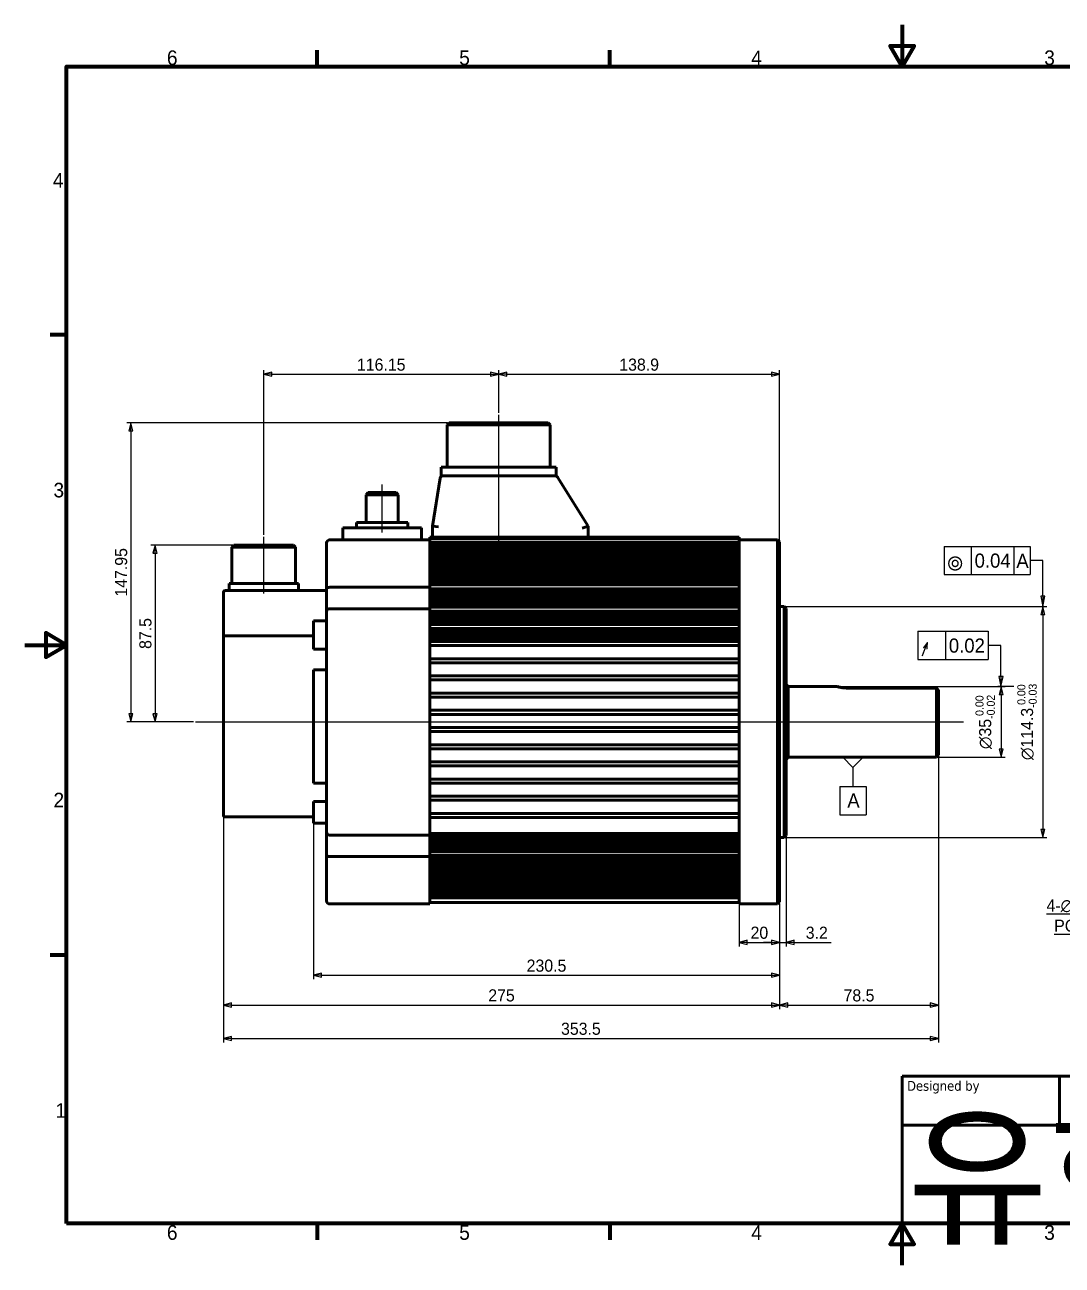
# Model space of a CAD drawing. Header units: millimetres. Extents: x 1 to 2404, y -168 to 621.
# Drawn here: x 1 to 514, y 8 to 621 of the extents above; entities that cross this region are included whole.
import ezdxf
from ezdxf.enums import TextEntityAlignment as Align

# ---------------------------------------------------------------- set-up
doc = ezdxf.new("R2018")
doc.units = ezdxf.units.MM
doc.header["$LTSCALE"] = 2
doc.layers.get('0').update_dxf_attribs({"lineweight": 25})
for name, color, linetype, lineweight in [('경계(ISO)', 7, 'Continuous', 70), ('외형선(ISO)', 7, 'Continuous', 50), ('제목(ISO)', 7, 'Continuous', 50)]:
    doc.layers.add(name, color=color, linetype=linetype, lineweight=lineweight)
for name, color, linetype, lineweight, true_color in [('기호(ISO)', 1, 'Continuous', 25, 0xff0000), ('중심선(ISO)', 1, 'Continuous', 25, 0xff0000), ('치수(ISO)', 1, 'Continuous', 25, 0xff0000)]:
    doc.layers.add(name, color=color, linetype=linetype, lineweight=lineweight, true_color=true_color)
doc.styles.get("Standard").update_dxf_attribs({"font": ''})
doc.styles.add('레이블 문자 (JIS)', font='')
doc.styles.add('텍스트 스타일19', font='')
doc.styles.add('텍스트 스타일41', font='')
doc.styles.get('Standard').set_extended_font_data('Gulim')
doc.styles.get('레이블 문자 (JIS)').set_extended_font_data('Gulim')
doc.styles.get('텍스트 스타일19').set_extended_font_data('AIGDT')
doc.styles.get('텍스트 스타일41').set_extended_font_data('Tahoma')
doc.dimstyles.new('복사 대상기본값 (JIS)', dxfattribs={"dimscale": 2, "dimtxt": 3, "dimasz": 2, "dimexe": 1, "dimexo": 0.5, "dimgap": 0.8, "dimtad": 1, "dimdsep": 46, "dimtxsty": '레이블 문자 (JIS)', "dimblk": 'Filled-1', "dimcen": 0.09, "dimdle": 10, "dimclrd": 256, "dimclre": 256, "dimclrt": 256, "dimazin": 2, "dimtfac": 0.666667, "dimtmove": 0, "dimatfit": 3, "dimldrblk": 'OPEN', "dimfxl": 1, "dimtolj": 1, "dimtzin": 0, "dimlwd": -1, "dimlwe": -1, "dimarcsym": 0})

# ---------------------------------------------------------------- blocks, each defined once
blk = doc.blocks.new('Filled-1')
at = {"color": 0}
for p, q in [((0, 0), (-1, 0.25)), ((-1, 0.25), (-1, -0.25)), ((-1, 0), (0, 0)), ((-1, -0.25), (0, 0))]:
    blk.add_line(p, q, dxfattribs=at)
at = {"color": 0, "flags": 128}
blk.add_lwpolyline([(-1, -0.25), (0, 0), (-1, 0.25), (-1, -0.25)], dxfattribs=at)
at = {"color": 0}
blk.add_solid([(-1, -0.25), (0, 0), (-1, 0.25), (-1, -0.25)], dxfattribs=at)
blk = doc.blocks.new('*D13')
at = {"layer": 'Defpoints', "color": 0}
for p in [(235.63, 448.44), (235.63, 428.44), (119.48, 367.99)]:
    blk.add_point(p, dxfattribs=at)
at = {"layer": '치수(ISO)', "color": 7}
for p, q in [((119.48, 368.99), (119.48, 450.44)), ((123.48, 448.44), (231.63, 448.44)), ((235.63, 429.44), (235.63, 450.44))]:
    blk.add_line(p, q, dxfattribs=at)
at = {"layer": '치수(ISO)', "color": 7, "linetype": 'ByBlock', "xscale": 4, "yscale": 4, "zscale": 4, "rotation": 180}
blk.add_blockref('Filled-1', (119.48, 448.44), dxfattribs=at)
at = {"layer": '치수(ISO)', "color": 7, "linetype": 'ByBlock', "xscale": 4, "yscale": 4, "zscale": 4}
blk.add_blockref('Filled-1', (235.63, 448.44), dxfattribs=at)
at = {"layer": '치수(ISO)', "color": 7, "insert": (177.56, 456.21), "char_height": 6, "attachment_point": 2, "style": '레이블 문자 (JIS)'}
blk.add_mtext('\\A1;116.15', dxfattribs=at)
blk = doc.blocks.new('_Open')
at = {"color": 0, "linetype": 'ByBlock', "lineweight": -2}
for p, q in [((-1, 0.17), (0, 0)), ((-1, -0.17), (0, 0)), ((0, 0), (-1, 0))]:
    blk.add_line(p, q, dxfattribs=at)
blk = doc.blocks.new('*D14')
at = {"layer": 'Defpoints', "color": 0}
for p in [(374.53, 448.44), (235.63, 428.44), (374.53, 365.49)]:
    blk.add_point(p, dxfattribs=at)
at = {"layer": '치수(ISO)', "color": 7}
for p, q in [((235.63, 429.44), (235.63, 450.44)), ((239.63, 448.44), (370.53, 448.44)), ((374.53, 366.49), (374.53, 450.44))]:
    blk.add_line(p, q, dxfattribs=at)
at = {"layer": '치수(ISO)', "color": 7, "linetype": 'ByBlock', "xscale": 4, "yscale": 4, "zscale": 4, "rotation": 180}
blk.add_blockref('Filled-1', (235.63, 448.44), dxfattribs=at)
at = {"layer": '치수(ISO)', "color": 7, "linetype": 'ByBlock', "xscale": 4, "yscale": 4, "zscale": 4}
blk.add_blockref('Filled-1', (374.53, 448.44), dxfattribs=at)
at = {"layer": '치수(ISO)', "color": 7, "insert": (305.08, 456.21), "char_height": 6, "attachment_point": 2, "style": '레이블 문자 (JIS)'}
blk.add_mtext('\\A1;138.9', dxfattribs=at)
blk = doc.blocks.new('*D15')
at = {"layer": 'Defpoints', "color": 0}
for p in [(104.73, 363.99), (65.72, 276.49), (85.72, 276.49)]:
    blk.add_point(p, dxfattribs=at)
at = {"layer": '치수(ISO)', "color": 7}
for p, q in [((103.73, 363.99), (63.72, 363.99)), ((65.72, 359.99), (65.72, 280.49)), ((84.72, 276.49), (63.72, 276.49))]:
    blk.add_line(p, q, dxfattribs=at)
at = {"layer": '치수(ISO)', "color": 7, "linetype": 'ByBlock', "xscale": 4, "yscale": 4, "zscale": 4}
for p, rotation in [((65.72, 363.99), 90), ((65.72, 276.49), 270)]:
    blk.add_blockref('Filled-1', p, dxfattribs=dict(at, rotation=rotation))
at = {"layer": '치수(ISO)', "color": 7, "insert": (57.96, 320.24), "char_height": 6, "attachment_point": 2, "rotation": 90, "style": '레이블 문자 (JIS)'}
blk.add_mtext('\\A1;87.5', dxfattribs=at)
blk = doc.blocks.new('*D16')
at = {"layer": 'Defpoints', "color": 0}
for p in [(211.13, 424.44), (53.72, 276.49), (85.72, 276.49)]:
    blk.add_point(p, dxfattribs=at)
at = {"layer": '치수(ISO)', "color": 7}
for p, q in [((210.13, 424.44), (51.72, 424.44)), ((53.72, 420.44), (53.72, 280.49)), ((84.72, 276.49), (51.72, 276.49))]:
    blk.add_line(p, q, dxfattribs=at)
at = {"layer": '치수(ISO)', "color": 7, "linetype": 'ByBlock', "xscale": 4, "yscale": 4, "zscale": 4}
for p, rotation in [((53.72, 424.44), 89.99999999999999), ((53.72, 276.49), 270)]:
    blk.add_blockref('Filled-1', p, dxfattribs=dict(at, rotation=rotation))
at = {"layer": '치수(ISO)', "color": 7, "insert": (45.95, 350.47), "char_height": 6, "attachment_point": 2, "rotation": 90, "style": '레이블 문자 (JIS)'}
blk.add_mtext('\\A1;147.95', dxfattribs=at)
blk = doc.blocks.new('*D17')
at = {"layer": 'Defpoints', "color": 0}
for p in [(144.03, 229.49), (374.53, 187.49), (374.53, 151.22)]:
    blk.add_point(p, dxfattribs=at)
at = {"layer": '치수(ISO)', "color": 7}
for p, q in [((144.03, 228.49), (144.03, 149.22)), ((374.53, 186.49), (374.53, 149.22)), ((148.03, 151.22), (370.53, 151.22))]:
    blk.add_line(p, q, dxfattribs=at)
at = {"layer": '치수(ISO)', "color": 7, "linetype": 'ByBlock', "xscale": 4, "yscale": 4, "zscale": 4, "rotation": 180}
blk.add_blockref('Filled-1', (144.03, 151.22), dxfattribs=at)
at = {"layer": '치수(ISO)', "color": 7, "linetype": 'ByBlock', "xscale": 4, "yscale": 4, "zscale": 4}
blk.add_blockref('Filled-1', (374.53, 151.22), dxfattribs=at)
at = {"layer": '치수(ISO)', "color": 7, "insert": (259.28, 158.97), "char_height": 6, "attachment_point": 2, "style": '레이블 문자 (JIS)'}
blk.add_mtext('\\A1;230.5', dxfattribs=at)
blk = doc.blocks.new('*D18')
at = {"layer": 'Defpoints', "color": 0}
for p in [(354.53, 206.78), (374.53, 187.49), (374.53, 167.49)]:
    blk.add_point(p, dxfattribs=at)
at = {"layer": '치수(ISO)', "color": 7}
for p, q in [((354.53, 205.78), (354.53, 165.49)), ((374.53, 186.49), (374.53, 165.49)), ((358.53, 167.49), (370.53, 167.49))]:
    blk.add_line(p, q, dxfattribs=at)
at = {"layer": '치수(ISO)', "color": 7, "linetype": 'ByBlock', "xscale": 4, "yscale": 4, "zscale": 4, "rotation": 180}
blk.add_blockref('Filled-1', (354.53, 167.49), dxfattribs=at)
at = {"layer": '치수(ISO)', "color": 7, "linetype": 'ByBlock', "xscale": 4, "yscale": 4, "zscale": 4}
blk.add_blockref('Filled-1', (374.53, 167.49), dxfattribs=at)
at = {"layer": '치수(ISO)', "color": 7, "insert": (364.53, 175.25), "char_height": 6, "attachment_point": 2, "style": '레이블 문자 (JIS)'}
blk.add_mtext('\\A1;20', dxfattribs=at)
blk = doc.blocks.new('*D19')
at = {"layer": 'Defpoints', "color": 0}
for p in [(377.73, 220.34), (374.53, 187.49), (377.73, 167.49)]:
    blk.add_point(p, dxfattribs=at)
at = {"layer": '치수(ISO)', "color": 7}
for p, q in [((377.73, 219.34), (377.73, 165.49)), ((374.53, 186.49), (374.53, 165.49)), ((370.53, 167.49), (366.53, 167.49)), ((374.53, 167.49), (377.73, 167.49)), ((381.73, 167.49), (400.09, 167.49))]:
    blk.add_line(p, q, dxfattribs=at)
at = {"layer": '치수(ISO)', "color": 7, "linetype": 'ByBlock', "xscale": 4, "yscale": 4, "zscale": 4}
blk.add_blockref('Filled-1', (374.53, 167.49), dxfattribs=at)
at = {"layer": '치수(ISO)', "color": 7, "linetype": 'ByBlock', "xscale": 4, "yscale": 4, "zscale": 4, "rotation": 180}
blk.add_blockref('Filled-1', (377.73, 167.49), dxfattribs=at)
at = {"layer": '치수(ISO)', "color": 7, "insert": (392.91, 175.25), "char_height": 6, "attachment_point": 2, "style": '레이블 문자 (JIS)'}
blk.add_mtext('\\A1;3.2', dxfattribs=at)
blk = doc.blocks.new('*D20')
at = {"layer": 'Defpoints', "color": 0}
for p in [(403.03, 293.99), (452.03, 258.99), (484.03, 258.99)]:
    blk.add_point(p, dxfattribs=at)
at = {"layer": '치수(ISO)', "color": 7}
for p, q in [((404.03, 293.99), (486.03, 293.99)), ((484.03, 289.99), (484.03, 262.99)), ((453.03, 258.99), (486.03, 258.99))]:
    blk.add_line(p, q, dxfattribs=at)
at = {"layer": '치수(ISO)', "color": 7, "linetype": 'ByBlock', "xscale": 4, "yscale": 4, "zscale": 4}
for p, rotation in [((484.03, 293.99), 90), ((484.03, 258.99), 270)]:
    blk.add_blockref('Filled-1', p, dxfattribs=dict(at, rotation=rotation))
at = {"layer": '치수(ISO)', "color": 7, "insert": (471.35, 276.49), "char_height": 6, "attachment_point": 2, "rotation": 90, "style": '레이블 문자 (JIS)'}
blk.add_mtext('\\A1;{\\fAIGDT|b0|i0;\\ln}\\fGulim|b0|i0;35{\\H4.000000;\\S 0.00^ -0.02;}', dxfattribs=at)
blk = doc.blocks.new('*D21')
at = {"layer": 'Defpoints', "color": 0}
for p in [(376.73, 333.64), (376.73, 219.34), (504.73, 219.34)]:
    blk.add_point(p, dxfattribs=at)
at = {"layer": '치수(ISO)', "color": 7}
for p, q in [((377.73, 333.64), (506.73, 333.64)), ((504.73, 329.64), (504.73, 223.34)), ((377.73, 219.34), (506.73, 219.34))]:
    blk.add_line(p, q, dxfattribs=at)
at = {"layer": '치수(ISO)', "color": 7, "linetype": 'ByBlock', "xscale": 4, "yscale": 4, "zscale": 4}
for p, rotation in [((504.73, 333.64), 90), ((504.73, 219.34), 270)]:
    blk.add_blockref('Filled-1', p, dxfattribs=dict(at, rotation=rotation))
at = {"layer": '치수(ISO)', "color": 7, "insert": (492.05, 276.49), "char_height": 6, "attachment_point": 2, "rotation": 90, "style": '레이블 문자 (JIS)'}
blk.add_mtext('\\A1;{\\fAIGDT|b0|i0;\\ln}\\fGulim|b0|i0;114.3{\\H4.000000;\\S 0.00^ -0.03;}', dxfattribs=at)
blk = doc.blocks.new('*D23')
at = {"layer": 'Defpoints', "color": 0}
for p in [(453.03, 259.99), (374.53, 187.49), (453.03, 136.5)]:
    blk.add_point(p, dxfattribs=at)
at = {"layer": '치수(ISO)'}
for p, q in [((453.03, 258.99), (453.03, 134.5)), ((374.53, 186.49), (374.53, 134.5))]:
    blk.add_line(p, q, dxfattribs=at)
at = {"layer": '치수(ISO)', "color": 7}
blk.add_line((378.53, 136.5), (449.03, 136.5), dxfattribs=at)
at = {"layer": '치수(ISO)', "color": 7, "linetype": 'ByBlock', "xscale": 4, "yscale": 4, "zscale": 4, "rotation": 180}
blk.add_blockref('Filled-1', (374.53, 136.5), dxfattribs=at)
at = {"layer": '치수(ISO)', "color": 7, "linetype": 'ByBlock', "xscale": 4, "yscale": 4, "zscale": 4}
blk.add_blockref('Filled-1', (453.03, 136.5), dxfattribs=at)
at = {"layer": '치수(ISO)', "color": 7, "insert": (413.78, 144.26), "char_height": 6, "attachment_point": 2, "style": '레이블 문자 (JIS)'}
blk.add_mtext('\\A1;78.5', dxfattribs=at)
blk = doc.blocks.new('*D24')
at = {"layer": 'Defpoints', "color": 0}
for p in [(590.09, 210.7), (580.84, 200.87)]:
    blk.add_point(p, dxfattribs=at)
at = {"layer": '치수(ISO)', "color": 7}
for p, q in [((590.09, 210.7), (583.58, 203.78)), ((580.84, 200.87), (561.19, 179.99)), ((557.19, 179.99), (561.19, 179.99))]:
    blk.add_line(p, q, dxfattribs=at)
at = {"layer": '치수(ISO)', "color": 7, "linetype": 'ByBlock', "xscale": 4, "yscale": 4, "zscale": 4}
for p, rotation in [((590.09, 210.7), 46.7375442220172), ((580.84, 200.87), 226.7375442220172)]:
    blk.add_blockref('Filled-1', p, dxfattribs=dict(at, rotation=rotation))
at = {"layer": '치수(ISO)', "color": 7, "insert": (529.26, 188.71), "char_height": 6, "attachment_point": 2, "style": '레이블 문자 (JIS)'}
blk.add_mtext('\\A1;\\L\\fGulim|b0|i0;4-∅13.5 관통\\P\\fGulim|b0|i0;PCD Ø200\\l', dxfattribs=at)
blk = doc.blocks.new('*D25')
at = {"layer": 'Defpoints', "color": 0}
for p in [(99.53, 230.49), (374.53, 187.49), (374.53, 136.5)]:
    blk.add_point(p, dxfattribs=at)
at = {"layer": '치수(ISO)', "color": 7}
for p, q in [((99.53, 229.49), (99.53, 134.5)), ((374.53, 186.49), (374.53, 134.5)), ((103.53, 136.5), (370.53, 136.5))]:
    blk.add_line(p, q, dxfattribs=at)
at = {"layer": '치수(ISO)', "color": 7, "linetype": 'ByBlock', "xscale": 4, "yscale": 4, "zscale": 4, "rotation": 180}
blk.add_blockref('Filled-1', (99.53, 136.5), dxfattribs=at)
at = {"layer": '치수(ISO)', "color": 7, "linetype": 'ByBlock', "xscale": 4, "yscale": 4, "zscale": 4}
blk.add_blockref('Filled-1', (374.53, 136.5), dxfattribs=at)
at = {"layer": '치수(ISO)', "color": 7, "insert": (237.03, 144.26), "char_height": 6, "attachment_point": 2, "style": '레이블 문자 (JIS)'}
blk.add_mtext('\\A1;275', dxfattribs=at)
blk = doc.blocks.new('*D26')
at = {"layer": 'Defpoints', "color": 0}
for p in [(453.03, 259.99), (99.53, 230.49), (453.03, 119.99)]:
    blk.add_point(p, dxfattribs=at)
at = {"layer": '치수(ISO)', "color": 7}
for p, q in [((453.03, 258.99), (453.03, 117.99)), ((99.53, 229.49), (99.53, 117.99)), ((103.53, 119.99), (449.03, 119.99))]:
    blk.add_line(p, q, dxfattribs=at)
at = {"layer": '치수(ISO)', "color": 7, "linetype": 'ByBlock', "xscale": 4, "yscale": 4, "zscale": 4, "rotation": 180}
blk.add_blockref('Filled-1', (99.53, 119.99), dxfattribs=at)
at = {"layer": '치수(ISO)', "color": 7, "linetype": 'ByBlock', "xscale": 4, "yscale": 4, "zscale": 4}
blk.add_blockref('Filled-1', (453.03, 119.99), dxfattribs=at)
at = {"layer": '치수(ISO)', "color": 7, "insert": (276.28, 127.75), "char_height": 6, "attachment_point": 2, "style": '레이블 문자 (JIS)'}
blk.add_mtext('\\A1;353.5', dxfattribs=at)
blk = doc.blocks.new('데이텀 식별자1')
at = {"layer": '기호(ISO)', "color": 7}
for p, q in [((205.39, 127), (205.39, 126.99)), ((205.39, 126.99), (205.39, 122.31)), ((202.14, 122.31), (208.64, 122.31)), ((202.14, 122.31), (202.14, 115.31)), ((208.64, 122.31), (208.64, 115.31)), ((202.14, 115.31), (208.64, 115.31))]:
    blk.add_line(p, q, dxfattribs=at)
at = {"layer": '기호(ISO)', "color": 7, "flags": 128}
blk.add_lwpolyline([(202.89, 129.5), (207.89, 129.5), (205.39, 127), (202.89, 129.5)], dxfattribs=at)
at = {"layer": '기호(ISO)', "color": 7}
blk.add_solid([(202.89, 129.5), (207.89, 129.5), (205.39, 127), (202.89, 129.5)], dxfattribs=at)
at = {"layer": '기호(ISO)', "color": 7, "insert": (204, 117.06), "char_height": 3.5, "attachment_point": 7}
blk.add_mtext('A', dxfattribs=at)
blk = doc.blocks.new('GDT 식별자(&T)1')
at = {"layer": '기호(ISO)', "color": 7}
for p, q in [((221.41, 160.66), (238.81, 160.66)), ((221.41, 160.66), (221.41, 153.66)), ((228.25, 160.66), (228.25, 153.66)), ((238.81, 160.66), (238.81, 153.66)), ((241.99, 157.16), (238.81, 157.16)), ((241.99, 149.5), (241.99, 157.16)), ((221.41, 153.66), (238.81, 153.66)), ((241.49, 149.5), (241.99, 147)), ((242.49, 149.5), (241.49, 149.5)), ((241.99, 149.5), (241.99, 147)), ((241.99, 147), (242.49, 149.5)), ((245.17, 147), (241.22, 147))]:
    blk.add_line(p, q, dxfattribs=at)
at = {"layer": '기호(ISO)', "color": 7, "flags": 128}
blk.add_lwpolyline([(241.49, 149.5), (241.99, 147), (242.49, 149.5), (241.49, 149.5)], dxfattribs=at)
at = {"layer": '기호(ISO)', "color": 7}
blk.add_solid([(241.49, 149.5), (241.99, 147), (242.49, 149.5), (241.49, 149.5)], dxfattribs=at)
at = {"layer": '기호(ISO)', "color": 7, "insert": (222.18, 154.5), "char_height": 3.5, "attachment_point": 7, "style": '텍스트 스타일19'}
blk.add_mtext('h', dxfattribs=at)
at = {"layer": '기호(ISO)', "color": 7, "insert": (229.1, 155.33), "char_height": 3.5, "attachment_point": 7}
blk.add_mtext('0.02', dxfattribs=at)
blk = doc.blocks.new('GDT 식별자(&T)2')
at = {"layer": '기호(ISO)', "color": 7}
for p, q in [((227.93, 181.67), (249.18, 181.67)), ((227.93, 181.67), (227.93, 174.67)), ((234.62, 181.67), (234.62, 174.67)), ((245.18, 181.67), (245.18, 174.67)), ((249.18, 181.67), (249.18, 174.67)), ((252.36, 178.17), (249.18, 178.17)), ((252.36, 169.32), (252.36, 178.17)), ((227.93, 174.67), (249.18, 174.67)), ((251.86, 169.32), (252.36, 166.82)), ((252.86, 169.32), (251.86, 169.32)), ((252.36, 169.32), (252.36, 166.82)), ((252.36, 166.82), (252.86, 169.32))]:
    blk.add_line(p, q, dxfattribs=at)
at = {"layer": '기호(ISO)', "color": 7, "flags": 128}
blk.add_lwpolyline([(251.86, 169.32), (252.36, 166.82), (252.86, 169.32), (251.86, 169.32)], dxfattribs=at)
at = {"layer": '기호(ISO)', "color": 7}
blk.add_solid([(251.86, 169.32), (252.36, 166.82), (252.86, 169.32), (251.86, 169.32)], dxfattribs=at)
at = {"layer": '기호(ISO)', "color": 7, "insert": (228.7, 175.65), "char_height": 3.5, "attachment_point": 7, "style": '텍스트 스타일19'}
blk.add_mtext('r', dxfattribs=at)
at = {"layer": '기호(ISO)', "color": 7, "char_height": 3.5, "attachment_point": 7}
for s, insert in [('0.04', (235.47, 176.34)), ('A', (245.79, 176.32))]:
    blk.add_mtext(s, dxfattribs=dict(at, insert=insert))
blk = doc.blocks.new('경계 Default Border')
at = {"layer": '경계(ISO)'}
for p, q in [((70, 287), (70, 290.9)), ((140, 287), (140, 290.9)), ((280, 287), (280, 290.9)), ((350, 287), (350, 290.9)), ((10, 222.75), (6.1, 222.75)), ((410, 222.75), (413.9, 222.75)), ((10, 74.25), (6.1, 74.25)), ((410, 74.25), (413.9, 74.25)), ((70, 10), (70, 6.1)), ((140, 10), (140, 6.1)), ((280, 10), (280, 6.1)), ((350, 10), (350, 6.1))]:
    blk.add_line(p, q, dxfattribs=at)
at = {"layer": '경계(ISO)', "flags": 128}
for points in [[(210, 297), (210, 287), (207.11, 292), (212.89, 292), (210, 287)], [(10, 10), (10, 287), (410, 287), (410, 10), (10, 10)], [(0, 148.5), (10, 148.5), (5, 151.39), (5, 145.61), (10, 148.5)], [(420, 148.5), (410, 148.5), (415, 151.39), (415, 145.61), (410, 148.5)], [(210, 0), (210, 10), (207.11, 5), (212.89, 5), (210, 10)]]:
    blk.add_lwpolyline(points, dxfattribs=at)
at = {"layer": '경계(ISO)', "char_height": 3.5, "attachment_point": 7}
for s, insert in [('6', (34.01, 287.32)), ('5', (103.98, 287.32)), ('4', (173.88, 287.32)), ('3', (244.01, 287.32)), ('2', (314.01, 287.4)), ('1', (384.47, 287.31)), ('4', (6.73, 258.04)), ('4', (411.03, 258.04)), ('3', (6.86, 183.79)), ('3', (411.16, 183.79)), ('2', (6.86, 109.62)), ('2', (411.16, 109.62)), ('1', (7.32, 35.29)), ('1', (411.62, 35.29)), ('6', (34.01, 6.02)), ('5', (103.98, 6.02)), ('4', (173.88, 6.02)), ('3', (244.01, 6.02)), ('2', (314.01, 6.1)), ('1', (384.47, 6.01))]:
    blk.add_mtext(s, dxfattribs=dict(at, insert=insert))
blk = doc.blocks.new('제목 블록 ISO')
at = {"layer": '제목(ISO)'}
for p, q in [((270.07, 130), (100.07, 130)), ((100.07, 130), (100.07, 100)), ((132.07, 120), (132.07, 130)), ((100.07, 120), (270.07, 120)), ((100.07, 100), (270.07, 100))]:
    blk.add_line(p, q, dxfattribs=at)
at = {"layer": '제목(ISO)', "style": '텍스트 스타일41'}
blk.add_text('Designed by', height=2, dxfattribs=at).set_placement((101.07, 129), align=Align.TOP_LEFT)
at = {"layer": '제목(ISO)', "lineweight": 30, "flags": 104}
for tag, p in [('CHECKED_BY', (133.07, 121)), ('ENG_APPROVED_BY', (158.07, 121)), ('AUTHOR', (101.07, 121)), ('CREATION_DATE', (221.07, 121))]:
    blk.add_attdef(tag, text='', height=2.5, dxfattribs=at).set_placement(p, align=Align.BOTTOM_LEFT)
blk.add_attdef('ENG_APPROVAL_DATE', text='', height=2.5, dxfattribs=at).set_placement((196.07, 121), align=Align.BOTTOM_RIGHT)
for tag, p in [('TITLE', (222.57, 115)), ('COMPANY', (137.41, 109.96)), ('REVISION_NUMBER', (242.57, 103.5))]:
    blk.add_attdef(tag, text='', height=3.5, dxfattribs=at).set_placement(p, align=Align.MIDDLE_CENTER)
blk.add_attdef('PART_NUMBER', text='', height=3.5, dxfattribs=at).set_placement((176.07, 105), align=Align.MIDDLE_LEFT)

msp = doc.modelspace()

# ---------------------------------------------------------------- linework, layer by layer
at = {"layer": '외형선(ISO)', "color": 7}
for p, q in [((211.1304, 424.4429), (210.1304, 423.4429)), ((261.1304, 423.4429), (210.1304, 423.4429)), ((210.1304, 402.4429), (210.1304, 423.4429)), ((260.1304, 424.4429), (211.1304, 424.4429)), ((260.1304, 424.4429), (261.1304, 423.4429)), ((261.1304, 402.4429), (261.1304, 423.4429)), ((211.1304, 402.4429), (207.1304, 402.4429)), ((207.1304, 398.2429), (207.1304, 402.4429)), ((211.1304, 402.4429), (260.1304, 402.4429)), ((264.1304, 402.4429), (260.1304, 402.4429)), ((264.1304, 398.2429), (264.1304, 402.4429)), ((202.8304, 373.2429), (206.6283, 396.9799)), ((211.1304, 398.2429), (207.1304, 398.2429)), ((211.1304, 398.2429), (260.1304, 398.2429)), ((264.1304, 398.2429), (260.1304, 398.2429)), ((264.7703, 397.5333), (279.8304, 373.2429)), ((171.1304, 389.8942), (170.1304, 388.8942)), ((185.9304, 388.8942), (170.1304, 388.8942)), ((170.1304, 375.1942), (170.1304, 388.8942)), ((184.9304, 389.8942), (171.1304, 389.8942)), ((184.9304, 389.8942), (185.9304, 388.8942)), ((185.9304, 375.1942), (185.9304, 388.8942)), ((165.3304, 372.4942), (165.3304, 375.1942)), ((168.3304, 375.1942), (165.3304, 375.1942)), ((168.3304, 375.1942), (187.7304, 375.1942)), ((190.7304, 375.1942), (187.7304, 375.1942)), ((190.7304, 372.4942), (190.7304, 375.1942)), ((158.5304, 366.4942), (158.5304, 372.4942)), ((161.5304, 372.4942), (158.5304, 372.4942)), ((161.5304, 372.4942), (194.5304, 372.4942)), ((197.5304, 372.4942), (194.5304, 372.4942)), ((197.5304, 366.4942), (197.5304, 372.4942)), ((202.8304, 373.2429), (205.8304, 373.0044)), ((202.8304, 367.9429), (202.8304, 373.2429)), ((279.8304, 373.2429), (276.8304, 372.3884)), ((279.8304, 373.2429), (279.8304, 367.9429)), ((104.7304, 363.9942), (103.7304, 362.9942)), ((135.2304, 362.9942), (103.7304, 362.9942)), ((103.7304, 344.9942), (103.7304, 362.9942)), ((134.2304, 363.9942), (104.7304, 363.9942)), ((134.2304, 363.9942), (135.2304, 362.9942)), ((135.2304, 344.9942), (135.2304, 362.9942)), ((150.5304, 342.3728), (150.5304, 364.9942)), ((152.0304, 366.4942), (201.5304, 366.4942)), ((354.5304, 367.9429), (201.5304, 367.9429)), ((201.5304, 367.9429), (201.5304, 367.2429)), ((354.5304, 367.2429), (201.5304, 367.2429)), ((201.5304, 365.3647), (201.5304, 367.2429)), ((354.5304, 365.3647), (201.5304, 365.3647)), ((201.5304, 365.3647), (201.5304, 364.6147)), ((354.5304, 364.6147), (201.5304, 364.6147)), ((201.5304, 364.6147), (201.5304, 363.8647)), ((354.5304, 363.8647), (201.5304, 363.8647)), ((201.5304, 363.8647), (201.5304, 363.1147)), ((354.5304, 363.1147), (201.5304, 363.1147)), ((201.5304, 363.1147), (201.5304, 362.3647)), ((354.5304, 362.3647), (201.5304, 362.3647)), ((201.5304, 362.3647), (201.5304, 361.6147)), ((354.5304, 367.2429), (354.5304, 367.9429)), ((354.5304, 367.2429), (354.5304, 366.4942)), ((354.5304, 366.4942), (373.5304, 366.4942)), ((354.5304, 341.4942), (354.5304, 366.4942)), ((374.5304, 365.4942), (373.5304, 366.4942)), ((373.5304, 341.4942), (373.5304, 366.4942)), ((374.5304, 341.4942), (374.5304, 365.4942)), ((354.5304, 361.6147), (201.5304, 361.6147)), ((201.5304, 361.6147), (201.5304, 360.8647)), ((354.5304, 360.8647), (201.5304, 360.8647)), ((201.5304, 360.8647), (201.5304, 360.1147)), ((354.5304, 360.1147), (201.5304, 360.1147)), ((201.5304, 360.1147), (201.5304, 359.3647)), ((354.5304, 359.3647), (201.5304, 359.3647)), ((201.5304, 359.3647), (201.5304, 358.6147)), ((354.5304, 358.6147), (201.5304, 358.6147)), ((201.5304, 358.6147), (201.5304, 357.8647)), ((354.5304, 357.8647), (201.5304, 357.8647)), ((201.5304, 357.8647), (201.5304, 357.1147)), ((354.5304, 357.1147), (201.5304, 357.1147)), ((201.5304, 357.1147), (201.5304, 356.3647)), ((354.5304, 356.3647), (201.5304, 356.3647)), ((201.5304, 356.3647), (201.5304, 355.6147)), ((354.5304, 355.6147), (201.5304, 355.6147)), ((201.5304, 355.6147), (201.5304, 354.8647)), ((354.5304, 354.8647), (201.5304, 354.8647)), ((201.5304, 354.8647), (201.5304, 354.1147)), ((354.5304, 354.1147), (201.5304, 354.1147)), ((201.5304, 354.1147), (201.5304, 353.3647)), ((354.5304, 353.3647), (201.5304, 353.3647)), ((201.5304, 353.3647), (201.5304, 352.6147)), ((354.5304, 352.6147), (201.5304, 352.6147)), ((201.5304, 352.6147), (201.5304, 351.8647)), ((354.5304, 351.8647), (201.5304, 351.8647)), ((201.5304, 351.8647), (201.5304, 351.1147)), ((354.5304, 351.1147), (201.5304, 351.1147)), ((201.5304, 351.1147), (201.5304, 350.3647)), ((354.5304, 350.3647), (201.5304, 350.3647)), ((201.5304, 350.3647), (201.5304, 349.6147)), ((105.3304, 344.9942), (102.3304, 344.9942)), ((102.3304, 341.4942), (102.3304, 344.9942)), ((105.3304, 344.9942), (133.6304, 344.9942)), ((136.6304, 344.9942), (133.6304, 344.9942)), ((136.6304, 341.4942), (136.6304, 344.9942)), ((354.5304, 349.6147), (201.5304, 349.6147)), ((201.5304, 349.6147), (201.5304, 348.8647)), ((354.5304, 348.8647), (201.5304, 348.8647)), ((201.5304, 348.8647), (201.5304, 348.1147)), ((354.5304, 348.1147), (201.5304, 348.1147)), ((201.5304, 348.1147), (201.5304, 347.3647)), ((354.5304, 347.3647), (201.5304, 347.3647)), ((201.5304, 347.3647), (201.5304, 346.6147)), ((354.5304, 346.6147), (201.5304, 346.6147)), ((201.5304, 346.6147), (201.5304, 345.8647)), ((354.5304, 345.8647), (201.5304, 345.8647)), ((201.5304, 345.8647), (201.5304, 345.1147)), ((354.5304, 345.1147), (201.5304, 345.1147)), ((201.5304, 345.1147), (201.5304, 344.3647)), ((354.5304, 344.3647), (201.5304, 344.3647)), ((201.5304, 344.3647), (201.5304, 343.9974)), ((201.5304, 343.9974), (201.5304, 342.5832)), ((99.5304, 318.3869), (99.5304, 340.4942)), ((100.5304, 341.4942), (150.5304, 341.4942)), ((150.5304, 342.3728), (150.5304, 330.9942)), ((201.5304, 343.0749), (152.0304, 343.0749)), ((201.5304, 342.5832), (201.5304, 342.314)), ((354.5304, 342.314), (201.5304, 342.314)), ((201.5304, 342.314), (201.5304, 342.2786)), ((354.5304, 342.2786), (201.5304, 342.2786)), ((201.5304, 342.2786), (201.5304, 341.3342)), ((201.5304, 341.3342), (201.5304, 341.2502)), ((354.5304, 341.2533), (201.5304, 341.2533)), ((201.5304, 341.2502), (201.5304, 341.218)), ((354.5304, 341.218), (201.5304, 341.218)), ((201.5304, 341.218), (201.5304, 340.3726)), ((201.5304, 340.3726), (201.5304, 340.1859)), ((354.5304, 340.1927), (201.5304, 340.1927)), ((201.5304, 340.1859), (201.5304, 340.1573)), ((354.5304, 340.1573), (201.5304, 340.1573)), ((201.5304, 340.1573), (201.5304, 339.3775)), ((201.5304, 339.3775), (201.5304, 339.1232)), ((354.5304, 339.132), (201.5304, 339.132)), ((201.5304, 339.1232), (201.5304, 339.0966)), ((354.5304, 339.0966), (201.5304, 339.0966)), ((201.5304, 339.0966), (201.5304, 338.347)), ((201.5304, 338.347), (201.5304, 338.0618)), ((354.5304, 338.0713), (201.5304, 338.0713)), ((201.5304, 338.0618), (201.5304, 338.036)), ((354.5304, 338.036), (201.5304, 338.036)), ((201.5304, 338.036), (201.5304, 337.2793)), ((354.5304, 341.4942), (354.5304, 332.6656)), ((373.5304, 341.4942), (373.5304, 211.4942)), ((374.5304, 341.4942), (374.5304, 211.4942)), ((152.0304, 332.4942), (201.5304, 332.4942)), ((201.5304, 337.2793), (201.5304, 337.0017)), ((354.5304, 337.0107), (201.5304, 337.0107)), ((201.5304, 337.0017), (201.5304, 336.9753)), ((354.5304, 336.9753), (201.5304, 336.9753)), ((201.5304, 336.9753), (201.5304, 336.1722)), ((201.5304, 336.1722), (201.5304, 335.9429)), ((354.5304, 335.95), (201.5304, 335.95)), ((201.5304, 335.9429), (201.5304, 335.9147)), ((354.5304, 335.9147), (201.5304, 335.9147)), ((201.5304, 335.9147), (201.5304, 335.0233)), ((201.5304, 335.0233), (201.5304, 334.8852)), ((354.5304, 334.8894), (201.5304, 334.8894)), ((201.5304, 334.8852), (201.5304, 334.854)), ((354.5304, 334.854), (201.5304, 334.854)), ((201.5304, 334.854), (201.5304, 333.9429)), ((354.5304, 333.9429), (201.5304, 333.9429)), ((201.5304, 333.9429), (201.5304, 333.2429)), ((354.5304, 333.2429), (201.5304, 333.2429)), ((201.5304, 331.6098), (201.5304, 333.2429)), ((201.5304, 331.6098), (201.5304, 330.9942)), ((354.5304, 332.6656), (354.5304, 331.8202)), ((354.5304, 331.8202), (354.5304, 324.1656)), ((374.5304, 333.6442), (376.7304, 333.6442)), ((376.7304, 219.3442), (376.7304, 333.6442)), ((377.7304, 332.6442), (376.7304, 333.6442)), ((377.7304, 220.3442), (377.7304, 332.6442)), ((144.0304, 326.4942), (144.0304, 323.4942)), ((150.5304, 326.4942), (144.0304, 326.4942)), ((150.5304, 221.9942), (150.5304, 330.9942)), ((354.5304, 331.2429), (201.5304, 331.2429)), ((201.5304, 324.1656), (201.5304, 330.9942)), ((354.5304, 330.9929), (201.5304, 330.9929)), ((354.5304, 330.2429), (201.5304, 330.2429)), ((354.5304, 329.4929), (201.5304, 329.4929)), ((354.5304, 328.7429), (201.5304, 328.7429)), ((354.5304, 327.9929), (201.5304, 327.9929)), ((354.5304, 327.2429), (201.5304, 327.2429)), ((354.5304, 326.4929), (201.5304, 326.4929)), ((354.5304, 325.7429), (201.5304, 325.7429)), ((144.0304, 319.0265), (100.5304, 319.0265)), ((144.0304, 312.5075), (144.0304, 323.4942)), ((354.5304, 324.9929), (201.5304, 324.9929)), ((354.5304, 324.7429), (201.5304, 324.7429)), ((201.5304, 323.3202), (201.5304, 324.1656)), ((201.5304, 315.6656), (201.5304, 323.3202)), ((354.5304, 322.7429), (201.5304, 322.7429)), ((354.5304, 322.4929), (201.5304, 322.4929)), ((354.5304, 321.7429), (201.5304, 321.7429)), ((354.5304, 320.9929), (201.5304, 320.9929)), ((354.5304, 320.2429), (201.5304, 320.2429)), ((354.5304, 319.4929), (201.5304, 319.4929)), ((354.5304, 324.1656), (354.5304, 323.3202)), ((354.5304, 323.3202), (354.5304, 315.6656)), ((99.5304, 318.3869), (99.5304, 230.4942)), ((354.5304, 318.7429), (201.5304, 318.7429)), ((354.5304, 317.9929), (201.5304, 317.9929)), ((354.5304, 317.2429), (201.5304, 317.2429)), ((354.5304, 316.4929), (201.5304, 316.4929)), ((354.5304, 316.2429), (201.5304, 316.2429)), ((201.5304, 314.8202), (201.5304, 315.6656)), ((201.5304, 307.1656), (201.5304, 314.8202)), ((354.5304, 314.2429), (201.5304, 314.2429)), ((354.5304, 315.6656), (354.5304, 314.8202)), ((354.5304, 314.8202), (354.5304, 307.1656)), ((150.5304, 312.5075), (144.0304, 312.5075)), ((354.5304, 307.7429), (201.5304, 307.7429)), ((201.5304, 306.3202), (201.5304, 307.1656)), ((354.5304, 307.1656), (354.5304, 306.3202)), ((144.0304, 302.2942), (144.0304, 299.2942)), ((150.5304, 302.2942), (144.0304, 302.2942)), ((201.5304, 298.6656), (201.5304, 306.3202)), ((354.5304, 305.7429), (201.5304, 305.7429)), ((354.5304, 306.3202), (354.5304, 298.6656)), ((144.0304, 249.2942), (144.0304, 299.2942)), ((354.5304, 299.2429), (201.5304, 299.2429)), ((201.5304, 297.8202), (201.5304, 298.6656)), ((201.5304, 290.1656), (201.5304, 297.8202)), ((354.5304, 297.2429), (201.5304, 297.2429)), ((354.5304, 298.6656), (354.5304, 297.8202)), ((354.5304, 297.8202), (354.5304, 290.1656)), ((378.7304, 293.9942), (377.7304, 294.9942)), ((354.5304, 290.7429), (201.5304, 290.7429)), ((201.5304, 289.3202), (201.5304, 290.1656)), ((201.5304, 281.6656), (201.5304, 289.3202)), ((354.5304, 288.7429), (201.5304, 288.7429)), ((354.5304, 290.1656), (354.5304, 289.3202)), ((354.5304, 289.3202), (354.5304, 281.6656)), ((378.7304, 258.9942), (378.7304, 293.9942)), ((378.7304, 293.9942), (403.0304, 293.9942)), ((452.0304, 293.2647), (408.0304, 293.2647)), ((452.0304, 258.9942), (452.0304, 293.2647)), ((453.0304, 259.9942), (453.0304, 292.2184)), ((354.5304, 282.2429), (201.5304, 282.2429)), ((201.5304, 280.8202), (201.5304, 281.6656)), ((201.5304, 273.1656), (201.5304, 280.8202)), ((354.5304, 280.2429), (201.5304, 280.2429)), ((354.5304, 281.6656), (354.5304, 280.8202)), ((354.5304, 280.8202), (354.5304, 273.1656)), ((354.5304, 273.7429), (201.5304, 273.7429)), ((201.5304, 272.3202), (201.5304, 273.1656)), ((201.5304, 264.6656), (201.5304, 272.3202)), ((354.5304, 271.7429), (201.5304, 271.7429)), ((354.5304, 273.1656), (354.5304, 272.3202)), ((354.5304, 272.3202), (354.5304, 264.6656)), ((354.5304, 265.2429), (201.5304, 265.2429)), ((201.5304, 263.8202), (201.5304, 264.6656)), ((201.5304, 256.1656), (201.5304, 263.8202)), ((354.5304, 264.6656), (354.5304, 263.8202)), ((354.5304, 263.8202), (354.5304, 256.1656)), ((354.5304, 263.2429), (201.5304, 263.2429)), ((378.7304, 258.9942), (377.7304, 257.9942)), ((378.7304, 258.9942), (452.0304, 258.9942)), ((453.0304, 259.9942), (452.0304, 258.9942)), ((354.5304, 256.7429), (201.5304, 256.7429)), ((201.5304, 255.3202), (201.5304, 256.1656)), ((201.5304, 247.6656), (201.5304, 255.3202)), ((354.5304, 254.7429), (201.5304, 254.7429)), ((354.5304, 256.1656), (354.5304, 255.3202)), ((354.5304, 255.3202), (354.5304, 247.6656)), ((144.0304, 249.2942), (144.0304, 246.2942)), ((150.5304, 246.2942), (144.0304, 246.2942)), ((354.5304, 248.2429), (201.5304, 248.2429)), ((201.5304, 246.8202), (201.5304, 247.6656)), ((201.5304, 239.1656), (201.5304, 246.8202)), ((354.5304, 246.2429), (201.5304, 246.2429)), ((354.5304, 247.6656), (354.5304, 246.8202)), ((354.5304, 246.8202), (354.5304, 239.1656)), ((354.5304, 239.7429), (201.5304, 239.7429)), ((150.5304, 237.2085), (144.0304, 237.2085)), ((144.0304, 229.4942), (144.0304, 237.2085)), ((201.5304, 238.3202), (201.5304, 239.1656)), ((201.5304, 230.6656), (201.5304, 238.3202)), ((354.5304, 237.7429), (201.5304, 237.7429)), ((354.5304, 239.1656), (354.5304, 238.3202)), ((354.5304, 238.3202), (354.5304, 230.6656)), ((144.0304, 229.4942), (100.5304, 229.4942)), ((144.0304, 229.4942), (144.0304, 226.4942)), ((354.5304, 231.2429), (201.5304, 231.2429)), ((201.5304, 229.8202), (201.5304, 230.6656)), ((201.5304, 222.7429), (201.5304, 229.8202)), ((354.5304, 229.2429), (201.5304, 229.2429)), ((354.5304, 230.6656), (354.5304, 229.8202)), ((354.5304, 229.8202), (354.5304, 222.7429)), ((150.5304, 226.4942), (144.0304, 226.4942)), ((150.5304, 221.9942), (150.5304, 210.6155)), ((201.5304, 222.3201), (201.5304, 222.7429)), ((201.5304, 222.3201), (201.5304, 222.2429)), ((201.5304, 221.792), (201.5304, 222.2429)), ((201.5304, 221.792), (201.5304, 220.4942)), ((354.5304, 221.2429), (201.5304, 221.2429)), ((354.5304, 222.7429), (354.5304, 222.3201)), ((354.5304, 222.2429), (354.5304, 222.3201)), ((354.5304, 222.2429), (354.5304, 221.8202)), ((354.5304, 221.8202), (354.5304, 211.4942)), ((152.0304, 220.4942), (201.5304, 220.4942)), ((354.5304, 220.5429), (201.5304, 220.5429)), ((201.5304, 220.4942), (201.5304, 210.2303)), ((354.5304, 220.1093), (201.5304, 220.1093)), ((354.5304, 219.0834), (201.5304, 219.0834)), ((354.5304, 219.0103), (201.5304, 219.0103)), ((354.5304, 217.9844), (201.5304, 217.9844)), ((354.5304, 217.9113), (201.5304, 217.9113)), ((354.5304, 216.8854), (201.5304, 216.8854)), ((354.5304, 216.8124), (201.5304, 216.8124)), ((354.5304, 215.7865), (201.5304, 215.7865)), ((354.5304, 215.7134), (201.5304, 215.7134)), ((374.5304, 219.3442), (376.7304, 219.3442)), ((377.7304, 220.3442), (376.7304, 219.3442)), ((150.5304, 187.9942), (150.5304, 210.6155)), ((201.5304, 209.9134), (152.0304, 209.9134)), ((354.5304, 214.6875), (201.5304, 214.6875)), ((354.5304, 214.6144), (201.5304, 214.6144)), ((354.5304, 213.5885), (201.5304, 213.5885)), ((354.5304, 213.5155), (201.5304, 213.5155)), ((354.5304, 212.4895), (201.5304, 212.4895)), ((354.5304, 212.4165), (201.5304, 212.4165)), ((354.5304, 210.5312), (201.5304, 210.5312)), ((201.5304, 210.2303), (201.5304, 209.7812)), ((354.5304, 209.7812), (201.5304, 209.7812)), ((201.5304, 209.7812), (201.5304, 209.0312)), ((354.5304, 209.0312), (201.5304, 209.0312)), ((201.5304, 209.0312), (201.5304, 208.2812)), ((354.5304, 186.4942), (354.5304, 211.4942)), ((373.5304, 186.4942), (373.5304, 211.4942)), ((374.5304, 187.4942), (374.5304, 211.4942)), ((354.5304, 208.2812), (201.5304, 208.2812)), ((201.5304, 208.2812), (201.5304, 207.5312)), ((354.5304, 207.5312), (201.5304, 207.5312)), ((201.5304, 207.5312), (201.5304, 206.7812)), ((354.5304, 206.7812), (201.5304, 206.7812)), ((201.5304, 206.7812), (201.5304, 206.0312)), ((354.5304, 206.0312), (201.5304, 206.0312)), ((201.5304, 206.0312), (201.5304, 205.2812)), ((354.5304, 205.2812), (201.5304, 205.2812)), ((201.5304, 205.2812), (201.5304, 204.5312)), ((354.5304, 204.5312), (201.5304, 204.5312)), ((201.5304, 204.5312), (201.5304, 203.7812)), ((354.5304, 203.7812), (201.5304, 203.7812)), ((201.5304, 203.7812), (201.5304, 203.0312)), ((354.5304, 203.0312), (201.5304, 203.0312)), ((201.5304, 203.0312), (201.5304, 202.2812)), ((354.5304, 202.2812), (201.5304, 202.2812)), ((201.5304, 202.2812), (201.5304, 201.5312)), ((354.5304, 201.5312), (201.5304, 201.5312)), ((201.5304, 201.5312), (201.5304, 200.7812)), ((354.5304, 200.7812), (201.5304, 200.7812)), ((201.5304, 200.7812), (201.5304, 200.0312)), ((354.5304, 200.0312), (201.5304, 200.0312)), ((201.5304, 200.0312), (201.5304, 199.2812)), ((354.5304, 199.2812), (201.5304, 199.2812)), ((201.5304, 199.2812), (201.5304, 198.5312)), ((354.5304, 198.5312), (201.5304, 198.5312)), ((201.5304, 198.5312), (201.5304, 197.7812)), ((354.5304, 197.7812), (201.5304, 197.7812)), ((201.5304, 197.7812), (201.5304, 197.0312)), ((354.5304, 197.0312), (201.5304, 197.0312)), ((201.5304, 197.0312), (201.5304, 196.2812)), ((354.5304, 196.2812), (201.5304, 196.2812)), ((201.5304, 196.2812), (201.5304, 195.5312)), ((354.5304, 195.5312), (201.5304, 195.5312)), ((201.5304, 195.5312), (201.5304, 194.7812)), ((354.5304, 194.7812), (201.5304, 194.7812)), ((201.5304, 194.7812), (201.5304, 194.0312)), ((354.5304, 194.0312), (201.5304, 194.0312)), ((201.5304, 194.0312), (201.5304, 193.2812)), ((354.5304, 193.2812), (201.5304, 193.2812)), ((201.5304, 193.2812), (201.5304, 192.5312)), ((354.5304, 192.5312), (201.5304, 192.5312)), ((201.5304, 192.5312), (201.5304, 191.7812)), ((354.5304, 191.7812), (201.5304, 191.7812)), ((201.5304, 191.7812), (201.5304, 191.0312)), ((354.5304, 191.0312), (201.5304, 191.0312)), ((201.5304, 191.0312), (201.5304, 190.2812)), ((354.5304, 190.2812), (201.5304, 190.2812)), ((201.5304, 190.2812), (201.5304, 189.5312)), ((201.5304, 186.4942), (152.0304, 186.4942)), ((354.5304, 189.5312), (201.5304, 189.5312)), ((201.5304, 189.5312), (201.5304, 188.2429)), ((201.5304, 187.792), (201.5304, 188.2429)), ((201.5304, 186.4942), (201.5304, 187.792)), ((354.5304, 187.2429), (201.5304, 187.2429)), ((354.5304, 186.4942), (373.5304, 186.4942)), ((374.5304, 187.4942), (373.5304, 186.4942))]:
    msp.add_line(p, q, dxfattribs=at)
for centre, radius, start, end in [((208.1094, 396.7429), 1.5, 90, 170.9097231), ((263.4955, 396.7429), 1.5, 31.7989122, 89.9999994), ((152.0304, 364.9942), 1.5, 90, 180), ((100.5304, 340.4942), 1, 90, 180), ((152.0304, 330.9942), 1.5, 90, 180), ((100.5304, 230.4942), 1, 180, 270), ((152.0304, 221.9942), 1.5, 180, 270), ((152.0304, 187.9942), 1.5, 180, 270)]:
    msp.add_arc(centre, radius, start, end, dxfattribs=at)
for points, knots in [([(152.0304, 343.0749), (151.8523, 343.0749), (151.6768, 343.0602), (151.3388, 343.0022), (151.1818, 342.9583), (150.8983, 342.8434), (150.7792, 342.7711), (150.6398, 342.6427), (150.5994, 342.5911), (150.5448, 342.4848), (150.5308, 342.4302), (150.5304, 342.3746), (150.5304, 342.3737), (150.5304, 342.3728)], [-0.248438616, -0.248438616, -0.248438616, -0.248438616, -0.194839553, -0.194839553, -0.138661618, -0.138661618, -0.076820341, -0.076820341, -0.038596247, -0.038596247, 0, 0, 0.000605374, 0.000605374, 0.000605374, 0.000605374]), ([(99.5304, 318.3869), (99.5304, 318.3878), (99.5304, 318.3888), (99.5308, 318.4449), (99.5421, 318.5), (99.5866, 318.6063), (99.6193, 318.6576), (99.7238, 318.7744), (99.8062, 318.8369), (99.9958, 318.9328), (100.0965, 318.9684), (100.3104, 319.0148), (100.4194, 319.0265), (100.5304, 319.0265)], [-0.000532017, -0.000532017, -0.000532017, -0.000532017, 0, 0, 0.030552169, 0.030552169, 0.060517107, 0.060517107, 0.102800261, 0.102800261, 0.138895046, 0.138895046, 0.172354112, 0.172354112, 0.172354112, 0.172354112]), ([(403.0304, 293.9942), (403.0304, 293.9942), (403.1573, 293.9566), (403.6687, 293.8208), (404.0529, 293.7245), (404.9368, 293.5421), (405.4967, 293.444), (406.7274, 293.3041), (407.3987, 293.2647), (408.0304, 293.2647)], [-0.75795044, -0.75795044, -0.75795044, -0.75795044, -0.568485861, -0.568485861, -0.379021282, -0.379021282, -0.189510641, -0.189510641, 0, 0, 0, 0]), ([(152.0304, 209.9134), (151.8523, 209.9134), (151.6768, 209.9281), (151.3388, 209.9862), (151.1818, 210.03), (150.8983, 210.1449), (150.7792, 210.2172), (150.6398, 210.3457), (150.5994, 210.3972), (150.5448, 210.5035), (150.5308, 210.5581), (150.5304, 210.6138), (150.5304, 210.6146), (150.5304, 210.6155)], [0.248438616, 0.248438616, 0.248438616, 0.248438616, 0.302037679, 0.302037679, 0.358215614, 0.358215614, 0.420056891, 0.420056891, 0.458280985, 0.458280985, 0.496877232, 0.496877232, 0.497482606, 0.497482606, 0.497482606, 0.497482606])]:
    msp.add_open_spline(points, degree=3, knots=knots, dxfattribs=at)
msp.add_rational_spline([(453.0304, 292.2184), (452.5465, 292.7261), (452.0304, 293.2647)], [1, 1.00047386205, 1], degree=2, dxfattribs=at)
at = {"layer": '중심선(ISO)', "color": 7}
for p, q in [((235.6304, 366.2515), (235.6304, 428.4429)), ((178.0304, 370.1942), (178.0304, 393.8942)), ((119.4804, 339.9942), (119.4804, 367.9942)), ((85.7203, 276.4942), (465.4636, 276.4942))]:
    msp.add_line(p, q, dxfattribs=at)

# ---------------------------------------------------------------- block references
at = {"color": 7, "xscale": 2.0655, "yscale": 2.0655, "zscale": 2.0655}
msp.add_blockref('경계 Default Border', (1.3472, 7.8185), dxfattribs=at)
at = {"color": 7}
ref = msp.add_blockref('제목 블록 ISO', (191.9287, -214.5265), dxfattribs=dict(at, xscale=2.43, yscale=2.43, zscale=2.43))
lines = msp.add_mtext('{\\f굴림|b0|i0|c129|p50;유한민}', dxfattribs={"layer": '제목(ISO)', "insert": (437.5322, 79.5035), "char_height": 55.58167, "attachment_point": 1})
ref.add_attrib('AUTHOR', '', (437.5322, 79.5035), dxfattribs={"flags": 104}).embed_mtext(lines)
at = {"layer": '기호(ISO)', "color": 7, "xscale": 2, "yscale": 2, "zscale": 2}
for name in ['GDT 식별자(&T)2', 'GDT 식별자(&T)1', '데이텀 식별자1']:
    msp.add_blockref(name, (0, 0), dxfattribs=at)

# ---------------------------------------------------------------- dimensions: what is measured, and where the dimension line sits
at = {"layer": '치수(ISO)', "color": 7}
for base, p1, p2, picture, middle in [((235.6304, 448.4429), (119.4804, 367.9942), (235.6304, 428.4429), '*D13', (177.5554, 448.4429)), ((374.5304, 448.4429), (235.6304, 428.4429), (374.5304, 365.4942), '*D14', (305.0804, 448.4429)), ((453.0304, 119.9942), (99.5304, 230.4942), (453.0304, 259.9942), '*D26', (276.2804, 119.9942)), ((374.5304, 136.5024), (99.5304, 230.4942), (374.5304, 187.4942), '*D25', (237.0304, 136.5024)), ((374.5304, 151.2223), (144.0304, 229.4942), (374.5304, 187.4942), '*D17', (259.2804, 151.2223))]:
    dim = msp.add_linear_dim(base=base, p1=p1, p2=p2, dimstyle='복사 대상기본값 (JIS)', override={"dimgap": 0.8, "dimdec": 2, "dimclrd": 7, "dimclre": 7, "dimclrt": 7, "dimtol": 0, "dimlim": 0, "dimtp": 0, "dimtm": 0, "dimtdec": 2, "dimtofl": 0, "dimatfit": 1}, dxfattribs=at)
    dim.commit()
    dim.dimension.update_dxf_attribs({"geometry": picture, "text_midpoint": middle, "dimtype": 160})
for base, p1, p2, angle, override, picture, middle in [((53.7203, 276.4942), (211.1304, 424.4429), (85.7203, 276.4942), 270, {"dimgap": 0.8, "dimdec": 2, "dimclrd": 7, "dimclre": 7, "dimclrt": 7, "dimtol": 0, "dimlim": 0, "dimtp": 0, "dimtm": 0, "dimtdec": 2, "dimtofl": 0, "dimatfit": 1}, '*D16', (53.7203, 350.4685)), ((65.7203, 276.4942), (104.7304, 363.9942), (85.7203, 276.4942), 270, {"dimgap": 0.8, "dimdec": 2, "dimclrd": 7, "dimclre": 7, "dimclrt": 7, "dimtol": 0, "dimlim": 0, "dimtp": 0, "dimtm": 0, "dimtdec": 2, "dimtofl": 0, "dimatfit": 1}, '*D15', (65.7203, 320.2442)), ((453.0304, 136.5024), (374.5304, 187.4942), (453.0304, 259.9942), 180, {"dimgap": 0.8, "dimdec": 2, "dimclrd": 7, "dimclrt": 7, "dimtol": 0, "dimlim": 0, "dimtp": 0, "dimtm": 0, "dimtdec": 2, "dimtofl": 0, "dimatfit": 1}, '*D23', (413.7804, 136.5024)), ((377.7304, 167.4942), (374.5304, 187.4942), (377.7304, 220.3442), 180, {"dimgap": 0.8, "dimdec": 2, "dimclrd": 7, "dimclre": 7, "dimclrt": 7, "dimtol": 0, "dimlim": 0, "dimtp": 0, "dimtm": 0, "dimtdec": 2, "dimtofl": 1, "dimatfit": 1}, '*D19', (392.9109, 167.4942)), ((374.5304, 167.4942), (354.5304, 206.7812), (374.5304, 187.4942), 180, {"dimgap": 0.8, "dimdec": 2, "dimclrd": 7, "dimclre": 7, "dimclrt": 7, "dimtol": 0, "dimlim": 0, "dimtp": 0, "dimtm": 0, "dimtdec": 2, "dimtofl": 0, "dimatfit": 1}, '*D18', (364.5304, 167.4942))]:
    dim = msp.add_linear_dim(base=base, p1=p1, p2=p2, angle=angle, dimstyle='복사 대상기본값 (JIS)', override=override, dxfattribs=at)
    dim.commit()
    dim.dimension.update_dxf_attribs({"geometry": picture, "text_midpoint": middle, "dimtype": 160})
for base, p1, p2, override, picture, middle in [((504.7304, 219.3442), (376.7304, 333.6442), (376.7304, 219.3442), {"dimgap": 0.8, "dimdec": 2, "dimclrd": 7, "dimclre": 7, "dimclrt": 7, "dimtol": 1, "dimlim": 0, "dimtp": 0, "dimtm": 0.03, "dimtdec": 2, "dimtofl": 0, "dimatfit": 1}, '*D21', (504.7304, 276.4942)), ((484.0304, 258.9942), (403.0304, 293.9942), (452.0304, 258.9942), {"dimgap": 0.8, "dimdec": 2, "dimclrd": 7, "dimclre": 7, "dimclrt": 7, "dimtol": 1, "dimlim": 0, "dimtp": 0, "dimtm": 0.02, "dimtdec": 2, "dimtofl": 0, "dimatfit": 1}, '*D20', (484.0304, 276.4942))]:
    dim = msp.add_linear_dim(base=base, p1=p1, p2=p2, angle=270, text='{\\fAIGDT|b0|i0;\\ln}\\fGulim|b0|i0;<>', dimstyle='복사 대상기본값 (JIS)', override=override, dxfattribs=at)
    dim.commit()
    dim.dimension.update_dxf_attribs({"geometry": picture, "text_midpoint": middle, "dimtype": 160})
dim = msp.add_diameter_dim_2p(p1=(590.0927, 210.699), p2=(580.8406, 200.868), text='\\L\\fGulim|b0|i0;4-<> 관통\\P\\fGulim|b0|i0;PCD Ø200\\l', dimstyle='복사 대상기본값 (JIS)', override={"dimgap": 0.8, "dimtad": 0, "dimtih": 1, "dimtoh": 1, "dimdec": 2, "dimlfac": 1, "dimclrd": 7, "dimclrt": 7, "dimtol": 0, "dimlim": 0, "dimtp": 0, "dimtm": 0, "dimtdec": 2, "dimatfit": 2, "dimtvp": 0}, dxfattribs=at)
dim.commit()
dim.dimension.update_dxf_attribs({"geometry": '*D24', "text_midpoint": (529.2564, 179.993), "dimtype": 163})

doc.saveas('drawing.dxf')
